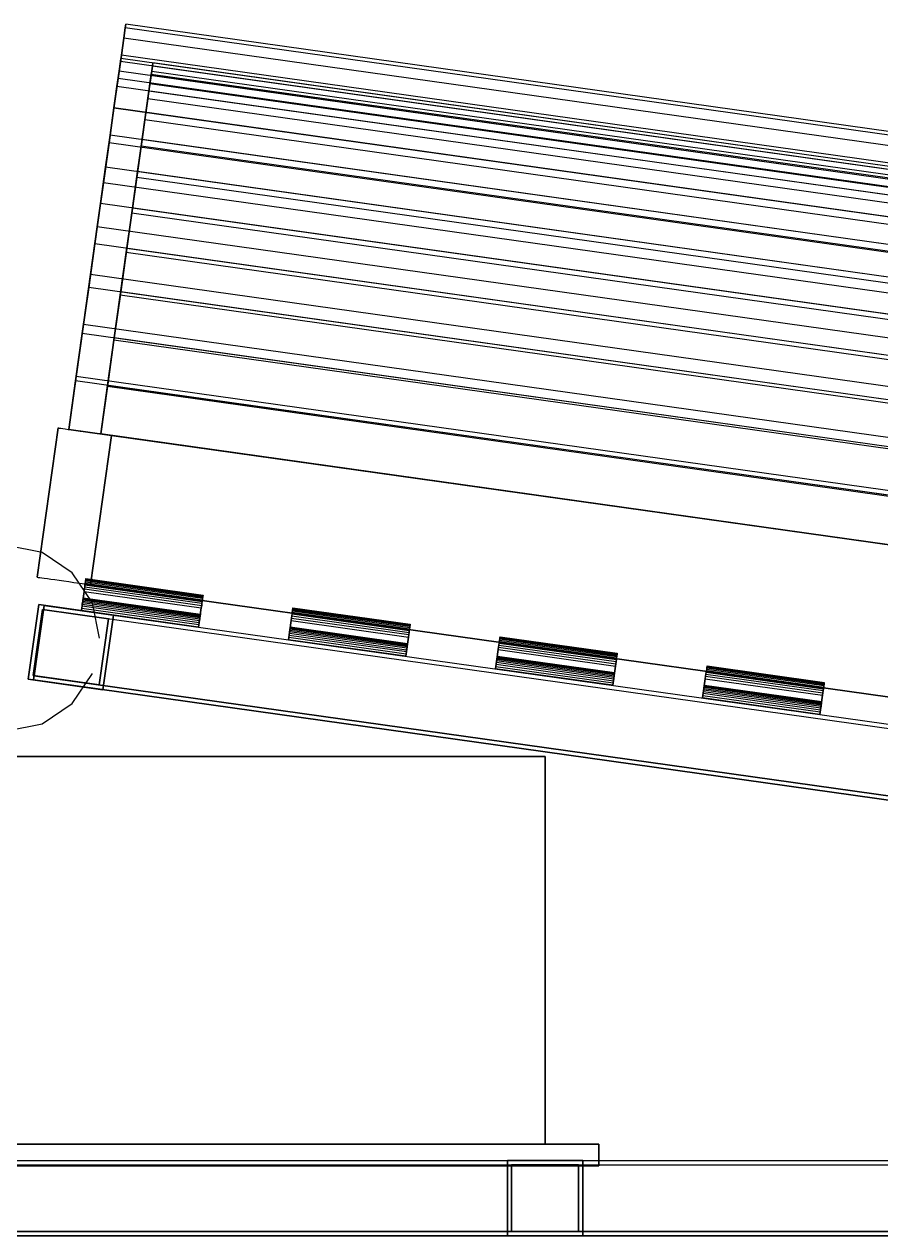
# Model space of a CAD drawing. Header units: millimetres. Extents: x -780 to 1354, y 6 to 1155.
# Drawn here: x 558 to 956, y 142 to 705 of the extents above; entities that cross this region are included whole.
import ezdxf

# ---------------------------------------------------------------- set-up
doc = ezdxf.new("R2010")
doc.units = ezdxf.units.MM
for name, color, linetype in [('B01', 7, 'Continuous'), ('B02', 7, 'Continuous'), ('B63', 7, 'Continuous'), ('C3', 7, 'Continuous'), ('E09', 7, 'Continuous'), ('E10', 7, 'Continuous'), ('EH1', 7, 'Continuous'), ('H010', 7, 'Continuous'), ('H011', 7, 'Continuous'), ('L010', 7, 'Continuous'), ('L011', 7, 'Continuous'), ('L020', 7, 'Continuous'), ('L1000', 7, 'Continuous'), ('L1001', 7, 'Continuous'), ('L1002', 7, 'Continuous'), ('L1003', 7, 'Continuous'), ('L200', 7, 'Continuous')]:
    doc.layers.add(name, color=color, linetype=linetype)

msp = doc.modelspace()

# ---------------------------------------------------------------- linework, layer by layer
at = {"layer": 'B01'}
for points in [[(-780, 177.5), (1280, 177.5)], [(-780, 177.5), (1280, 177.5)], [(-780, 175.5), (1280, 175.5)], [(-780, 175.5), (1280, 175.5)], [(-780, 144.5), (1280, 144.5)], [(1280, 144.5), (-780, 144.5)], [(1280, 142.5), (-780, 142.5)], [(-780, 142.5), (1280, 142.5)]]:
    msp.add_lwpolyline(points, dxfattribs=at)
at = {"layer": 'B02'}
for points in [[(-780, 177.5), (1280, 177.5)], [(-780, 177.5), (1280, 177.5)], [(-780, 175.5), (1280, 175.5)], [(-780, 175.5), (1280, 175.5)], [(-780, 144.5), (1280, 144.5)], [(1280, 144.5), (-780, 144.5)], [(1280, 142.5), (-780, 142.5)], [(-780, 142.5), (1280, 142.5)]]:
    msp.add_lwpolyline(points, dxfattribs=at)
at = {"layer": 'B63'}
for points in [[(782.5, 177.5), (782.5, 177.5)], [(782.5, 142.5), (782.5, 177.5)], [(782.5, 177.5), (782.5, 142.5)], [(782.5, 177.5), (817.5, 177.5)], [(817.5, 177.5), (782.5, 177.5)], [(784.5, 175.5), (784.5, 175.5)], [(815.5, 175.5), (784.5, 175.5)], [(784.5, 175.5), (815.5, 175.5)], [(784.5, 175.5), (784.5, 144.5)], [(784.5, 144.5), (784.5, 175.5)], [(815.5, 175.5), (815.5, 175.5)], [(815.5, 144.5), (815.5, 175.5)], [(815.5, 175.5), (815.5, 144.5)], [(817.5, 177.5), (817.5, 177.5)], [(817.5, 177.5), (817.5, 142.5)], [(817.5, 142.5), (817.5, 177.5)], [(782.5, 142.5), (782.5, 142.5)], [(817.5, 142.5), (782.5, 142.5)], [(782.5, 142.5), (817.5, 142.5)], [(784.5, 144.5), (784.5, 144.5)], [(784.5, 144.5), (815.5, 144.5)], [(815.5, 144.5), (784.5, 144.5)], [(815.5, 144.5), (815.5, 144.5)], [(817.5, 142.5), (817.5, 142.5)]]:
    msp.add_lwpolyline(points, dxfattribs=at)
at = {"layer": 'C3'}
for points in [[(604.99, 703.48), (604.31, 698.68)], [(604.31, 698.68), (604.99, 703.48)], [(605.21, 705.09), (604.99, 703.48)], [(604.99, 703.48), (605.21, 705.09)], [(1337.79, 600.49), (604.99, 703.48)], [(1337.79, 600.49), (604.99, 703.48)], [(1338.01, 602.1), (605.21, 705.09)], [(604.31, 698.68), (603.2, 690.77)], [(603.2, 690.77), (604.31, 698.68)], [(1337.11, 595.69), (604.31, 698.68)], [(1337.11, 595.69), (604.31, 698.68)], [(603.2, 690.77), (601.67, 679.88)], [(601.67, 679.88), (603.2, 690.77)], [(602.78, 687.77), (602.16, 683.37)], [(602.16, 683.37), (602.78, 687.77)], [(602.99, 689.25), (602.78, 687.77)], [(602.78, 687.77), (602.99, 689.25)], [(1335.58, 584.78), (602.78, 687.77)], [(1335.58, 584.78), (602.78, 687.77)], [(1335.79, 586.26), (602.99, 689.25)], [(1336, 587.78), (603.2, 690.77)], [(1336, 587.78), (603.2, 690.77)], [(602.16, 683.37), (601.14, 676.13)], [(601.14, 676.13), (602.16, 683.37)], [(1334.96, 580.39), (602.16, 683.37)], [(1334.96, 580.39), (602.16, 683.37)], [(601.14, 676.13), (599.74, 666.16)], [(599.74, 666.16), (601.14, 676.13)], [(601.67, 679.88), (599.75, 666.21)], [(599.75, 666.21), (601.67, 679.88)], [(1333.94, 573.14), (601.14, 676.13)], [(1333.94, 573.14), (601.14, 676.13)], [(1334.47, 576.89), (601.67, 679.88)], [(1334.47, 576.89), (601.67, 679.88)], [(599.75, 666.21), (597.47, 649.98)], [(597.47, 649.98), (599.75, 666.21)], [(599.74, 666.16), (597.98, 653.64)], [(597.98, 653.64), (599.74, 666.16)], [(1332.54, 563.17), (599.74, 666.16)], [(1332.54, 563.17), (599.74, 666.16)], [(1332.55, 563.22), (599.75, 666.21)], [(1332.55, 563.22), (599.75, 666.21)], [(597.98, 653.64), (595.89, 638.78)], [(595.89, 638.78), (597.98, 653.64)], [(1330.78, 550.65), (597.98, 653.64)], [(1330.78, 550.65), (597.98, 653.64)], [(597.47, 649.98), (594.87, 631.48)], [(594.87, 631.48), (597.47, 649.98)], [(1330.27, 546.99), (597.47, 649.98)], [(1330.27, 546.99), (597.47, 649.98)], [(595.89, 638.78), (593.51, 621.83)], [(593.51, 621.83), (595.89, 638.78)], [(1328.69, 535.79), (595.89, 638.78)], [(1328.69, 535.79), (595.89, 638.78)], [(594.87, 631.48), (591.99, 611.01)], [(591.99, 611.01), (594.87, 631.48)], [(1327.67, 528.49), (594.87, 631.48)], [(1327.67, 528.49), (594.87, 631.48)], [(593.51, 621.83), (590.88, 603.09)], [(590.88, 603.09), (593.51, 621.83)], [(1326.31, 518.84), (593.51, 621.83)], [(1326.31, 518.84), (593.51, 621.83)], [(591.99, 611.01), (588.89, 588.94)], [(588.89, 588.94), (591.99, 611.01)], [(1324.79, 508.03), (591.99, 611.01)], [(1324.79, 508.03), (591.99, 611.01)], [(590.88, 603.09), (588.04, 582.88)], [(588.04, 582.88), (590.88, 603.09)], [(1323.68, 500.1), (590.88, 603.09)], [(1323.68, 500.1), (590.88, 603.09)], [(588.89, 588.94), (585.62, 565.64)], [(585.62, 565.64), (588.89, 588.94)], [(1321.69, 485.95), (588.89, 588.94)], [(1321.69, 485.95), (588.89, 588.94)], [(588.04, 582.88), (585.04, 561.54)], [(585.04, 561.54), (588.04, 582.88)], [(1320.84, 479.89), (588.04, 582.88)], [(1320.84, 479.89), (588.04, 582.88)], [(585.62, 565.64), (582.22, 541.5)], [(582.22, 541.5), (585.62, 565.64)], [(1318.41, 462.65), (585.62, 565.64)], [(1318.41, 462.65), (585.62, 565.64)], [(585.04, 561.54), (581.93, 539.43)], [(581.93, 539.43), (585.04, 561.54)], [(1317.84, 458.55), (585.04, 561.54)], [(1317.84, 458.55), (585.04, 561.54)], [(582.22, 541.5), (578.77, 516.94)], [(578.77, 516.94), (582.22, 541.5)], [(1315.02, 438.51), (582.22, 541.5)], [(1315.02, 438.51), (582.22, 541.5)], [(581.93, 539.43), (578.77, 516.94)], [(578.77, 516.94), (581.93, 539.43)], [(1314.73, 436.44), (581.93, 539.43)], [(1314.73, 436.44), (581.93, 539.43)], [(578.77, 516.94), (1311.57, 413.95)], [(1311.57, 413.95), (578.77, 516.94)], [(1311.57, 413.95), (578.77, 516.94)], [(578.77, 516.94), (578.77, 516.94)], [(1311.57, 413.95), (578.77, 516.94)], [(578.77, 516.94), (578.77, 516.94)]]:
    msp.add_lwpolyline(points, dxfattribs=at)
at = {"layer": 'E09'}
for points in [[(825, 185), (475, 185)], [(475, 185), (825, 185)], [(825, 185), (825, 175)], [(825, 185), (825, 185)], [(825, 175), (825, 185)], [(475, 175), (825, 175)], [(825, 175), (475, 175)], [(825, 175), (825, 175)]]:
    msp.add_lwpolyline(points, dxfattribs=at)
at = {"layer": 'E10'}
for points in [[(800, 365), (500, 365)], [(500, 365), (800, 365)], [(800, 365), (800, 185)], [(800, 365), (800, 365)], [(800, 185), (800, 365)], [(500, 185), (800, 185)], [(800, 185), (500, 185)], [(800, 185), (800, 185)]]:
    msp.add_lwpolyline(points, dxfattribs=at)
at = {"layer": 'EH1'}
for points in [[(617.84, 687.16), (617.63, 685.68)], [(617.63, 685.68), (617.84, 687.16)], [(1114.01, 617.43), (617.84, 687.16)], [(617.02, 681.29), (616, 674.04)], [(616, 674.04), (617.02, 681.29)], [(617.08, 681.76), (616.48, 677.46)], [(616.48, 677.46), (617.08, 681.76)], [(617.63, 685.68), (617.02, 681.29)], [(617.02, 681.29), (617.63, 685.68)], [(1113.19, 611.55), (617.02, 681.29)], [(1113.19, 611.55), (617.02, 681.29)], [(617.28, 683.2), (617.08, 681.76)], [(617.08, 681.76), (617.28, 683.2)], [(1113.25, 612.02), (617.08, 681.76)], [(1113.25, 612.02), (617.08, 681.76)], [(1113.46, 613.46), (617.28, 683.2)], [(1113.81, 615.95), (617.63, 685.68)], [(1113.81, 615.95), (617.63, 685.68)], [(616.48, 677.46), (615.48, 670.38)], [(615.48, 670.38), (616.48, 677.46)], [(1112.65, 607.73), (616.48, 677.46)], [(1112.65, 607.73), (616.48, 677.46)], [(615.48, 670.38), (614.12, 660.64)], [(614.12, 660.64), (615.48, 670.38)], [(616, 674.04), (614.6, 664.07)], [(614.6, 664.07), (616, 674.04)], [(1111.66, 600.65), (615.48, 670.38)], [(1111.66, 600.65), (615.48, 670.38)], [(1112.17, 604.31), (616, 674.04)], [(1112.17, 604.31), (616, 674.04)], [(614.6, 664.07), (612.84, 651.55)], [(612.84, 651.55), (614.6, 664.07)], [(1110.77, 594.34), (614.6, 664.07)], [(1110.77, 594.34), (614.6, 664.07)], [(614.12, 660.64), (612.4, 648.41)], [(612.4, 648.41), (614.12, 660.64)], [(1110.29, 590.91), (614.12, 660.64)], [(1110.29, 590.91), (614.12, 660.64)], [(612.4, 648.41), (610.36, 633.89)], [(610.36, 633.89), (612.4, 648.41)], [(612.84, 651.55), (610.75, 636.69)], [(610.75, 636.69), (612.84, 651.55)], [(1108.57, 578.68), (612.4, 648.41)], [(1108.57, 578.68), (612.4, 648.41)], [(1109.01, 581.82), (612.84, 651.55)], [(1109.01, 581.82), (612.84, 651.55)], [(610.75, 636.69), (608.37, 619.75)], [(608.37, 619.75), (610.75, 636.69)], [(1106.92, 566.96), (610.75, 636.69)], [(1106.92, 566.96), (610.75, 636.69)], [(610.36, 633.89), (608.03, 617.33)], [(608.03, 617.33), (610.36, 633.89)], [(1106.53, 564.16), (610.36, 633.89)], [(1106.53, 564.16), (610.36, 633.89)], [(608.37, 619.75), (605.73, 601)], [(605.73, 601), (608.37, 619.75)], [(1104.54, 550.01), (608.37, 619.75)], [(1104.54, 550.01), (608.37, 619.75)], [(608.03, 617.33), (605.46, 599.02)], [(605.46, 599.02), (608.03, 617.33)], [(1104.2, 547.6), (608.03, 617.33)], [(1104.2, 547.6), (608.03, 617.33)], [(605.46, 599.02), (602.68, 579.27)], [(602.68, 579.27), (605.46, 599.02)], [(605.73, 601), (602.89, 580.79)], [(602.89, 580.79), (605.73, 601)], [(1101.63, 529.29), (605.46, 599.02)], [(1101.63, 529.29), (605.46, 599.02)], [(1101.91, 531.27), (605.73, 601)], [(1101.91, 531.27), (605.73, 601)], [(602.89, 580.79), (599.89, 559.45)], [(599.89, 559.45), (602.89, 580.79)], [(1099.06, 511.06), (602.89, 580.79)], [(1099.06, 511.06), (602.89, 580.79)], [(602.68, 579.27), (599.75, 558.42)], [(599.75, 558.42), (602.68, 579.27)], [(1098.85, 509.54), (602.68, 579.27)], [(1098.85, 509.54), (602.68, 579.27)], [(599.75, 558.42), (596.71, 536.83)], [(596.71, 536.83), (599.75, 558.42)], [(599.89, 559.45), (596.79, 537.34)], [(596.79, 537.34), (599.89, 559.45)], [(1095.92, 488.69), (599.75, 558.42)], [(1095.92, 488.69), (599.75, 558.42)], [(1096.06, 489.72), (599.89, 559.45)], [(1096.06, 489.72), (599.89, 559.45)], [(596.79, 537.34), (593.63, 514.85)], [(593.63, 514.85), (596.79, 537.34)], [(596.71, 536.83), (593.63, 514.85)], [(593.63, 514.85), (596.71, 536.83)], [(1092.89, 467.09), (596.71, 536.83)], [(1092.89, 467.09), (596.71, 536.83)], [(1092.96, 467.61), (596.79, 537.34)], [(1092.96, 467.61), (596.79, 537.34)], [(593.63, 514.85), (1089.8, 445.12)], [(1089.8, 445.12), (593.63, 514.85)], [(1089.8, 445.12), (593.63, 514.85)], [(593.63, 514.85), (593.63, 514.85)], [(1089.8, 445.12), (593.63, 514.85)], [(593.63, 514.85), (593.63, 514.85)]]:
    msp.add_lwpolyline(points, dxfattribs=at)
at = {"layer": 'H010'}
for points in [[(593, 420), (589.73, 436.46), (580.41, 450.41), (566.46, 459.73), (550, 463), (533.54, 459.73), (519.59, 450.41), (510.27, 436.46), (507, 420), (510.27, 403.54), (519.59, 389.59), (533.54, 380.27), (550, 377), (566.46, 380.27), (580.41, 389.59), (589.73, 403.54)], [(593, 420), (589.73, 436.46), (580.41, 450.41), (566.46, 459.73), (550, 463), (533.54, 459.73), (519.59, 450.41), (510.27, 436.46), (507, 420), (510.27, 403.54), (519.59, 389.59), (533.54, 380.27), (550, 377), (566.46, 380.27), (580.41, 389.59), (589.73, 403.54)], [(593, 420), (593, 420)]]:
    msp.add_lwpolyline(points, dxfattribs=at)
at = {"layer": 'H011'}
for points in [[(593, 420), (589.73, 436.46), (580.41, 450.41), (566.46, 459.73), (550, 463), (533.54, 459.73), (519.59, 450.41), (510.27, 436.46), (507, 420), (510.27, 403.54), (519.59, 389.59), (533.54, 380.27), (550, 377), (566.46, 380.27), (580.41, 389.59), (589.73, 403.54)], [(593, 420), (589.73, 436.46), (580.41, 450.41), (566.46, 459.73), (550, 463), (533.54, 459.73), (519.59, 450.41), (510.27, 436.46), (507, 420), (510.27, 403.54), (519.59, 389.59), (533.54, 380.27), (550, 377), (566.46, 380.27), (580.41, 389.59), (589.73, 403.54)], [(593, 420), (593, 420)]]:
    msp.add_lwpolyline(points, dxfattribs=at)
at = {"layer": 'L010'}
for points in [[(562.42, 400.58), (567.29, 435.24)], [(567.29, 435.24), (562.42, 400.58)], [(562.7, 402.56), (567.01, 433.26)], [(567.01, 433.26), (562.7, 402.56)], [(567.01, 433.26), (1329.52, 326.1)], [(567.01, 433.26), (1329.52, 326.1)], [(567.01, 433.26), (567.01, 433.26)], [(567.29, 435.24), (1329.8, 328.08)], [(567.29, 435.24), (1329.8, 328.08)], [(567.29, 435.24), (567.29, 435.24)], [(1324.92, 293.42), (562.42, 400.58)], [(562.42, 400.58), (1324.92, 293.42)], [(562.42, 400.58), (562.42, 400.58)], [(562.7, 402.56), (1325.2, 295.4)], [(1325.2, 295.4), (562.7, 402.56)], [(562.7, 402.56), (562.7, 402.56)]]:
    msp.add_lwpolyline(points, dxfattribs=at)
at = {"layer": 'L011'}
for points in [[(562.42, 400.58), (567.29, 435.24)], [(567.29, 435.24), (562.42, 400.58)], [(562.7, 402.56), (567.01, 433.26)], [(567.01, 433.26), (562.7, 402.56)], [(567.01, 433.26), (1329.52, 326.1)], [(567.01, 433.26), (1329.52, 326.1)], [(567.01, 433.26), (567.01, 433.26)], [(567.29, 435.24), (1329.8, 328.08)], [(567.29, 435.24), (1329.8, 328.08)], [(567.29, 435.24), (567.29, 435.24)], [(1324.92, 293.42), (562.42, 400.58)], [(562.42, 400.58), (1324.92, 293.42)], [(562.42, 400.58), (562.42, 400.58)], [(562.7, 402.56), (1325.2, 295.4)], [(1325.2, 295.4), (562.7, 402.56)], [(562.7, 402.56), (562.7, 402.56)]]:
    msp.add_lwpolyline(points, dxfattribs=at)
at = {"layer": 'L020'}
for points in [[(559.94, 400.93), (564.81, 435.59)], [(564.81, 435.59), (559.94, 400.93)], [(566.52, 433.33), (562.2, 402.63)], [(562.2, 402.63), (566.52, 433.33)], [(564.81, 435.59), (564.81, 435.59)], [(564.81, 435.59), (599.47, 430.72)], [(599.47, 430.72), (564.81, 435.59)], [(566.52, 433.33), (566.52, 433.33)], [(597.21, 429.02), (566.52, 433.33)], [(566.52, 433.33), (597.21, 429.02)], [(592.9, 398.32), (597.21, 429.02)], [(597.21, 429.02), (592.9, 398.32)], [(599.47, 430.72), (594.6, 396.06)], [(594.6, 396.06), (599.47, 430.72)], [(597.21, 429.02), (597.21, 429.02)], [(599.47, 430.72), (599.47, 430.72)], [(559.94, 400.93), (559.94, 400.93)], [(594.6, 396.06), (559.94, 400.93)], [(559.94, 400.93), (594.6, 396.06)], [(562.2, 402.63), (562.2, 402.63)], [(562.2, 402.63), (592.9, 398.32)], [(592.9, 398.32), (562.2, 402.63)], [(592.9, 398.32), (592.9, 398.32)], [(594.6, 396.06), (594.6, 396.06)]]:
    msp.add_lwpolyline(points, dxfattribs=at)
at = {"layer": 'L1000'}
for points in [[(586.17, 443.86), (586.3, 444.75)], [(586.3, 444.75), (586.17, 443.86)], [(586.3, 444.75), (586.41, 445.52)], [(586.41, 445.52), (586.3, 444.75)], [(586.3, 444.75), (640.76, 437.09)], [(586.3, 444.75), (640.76, 437.09)], [(586.41, 445.52), (586.5, 446.18)], [(586.5, 446.18), (586.41, 445.52)], [(586.41, 445.52), (640.87, 437.87)], [(586.41, 445.52), (640.87, 437.87)], [(586.5, 446.18), (586.57, 446.71)], [(586.57, 446.71), (586.5, 446.18)], [(586.5, 446.18), (640.96, 438.52)], [(586.5, 446.18), (640.96, 438.52)], [(586.57, 446.71), (586.63, 447.13)], [(586.63, 447.13), (586.57, 446.71)], [(586.57, 446.71), (641.04, 439.06)], [(586.57, 446.71), (641.04, 439.06)], [(586.63, 447.13), (586.67, 447.42)], [(586.67, 447.42), (586.63, 447.13)], [(586.63, 447.13), (641.1, 439.47)], [(586.63, 447.13), (641.1, 439.47)], [(586.67, 447.42), (586.7, 447.6)], [(586.7, 447.6), (586.67, 447.42)], [(586.67, 447.42), (641.14, 439.77)], [(586.67, 447.42), (641.14, 439.77)], [(586.7, 447.6), (586.71, 447.66)], [(586.71, 447.66), (586.7, 447.6)], [(586.7, 447.6), (641.16, 439.95)], [(586.7, 447.6), (641.16, 439.95)], [(586.71, 447.66), (641.17, 440.01)], [(584.62, 432.81), (585.87, 441.72)], [(585.87, 441.72), (584.62, 432.81)], [(585.87, 441.72), (586.03, 442.85)], [(586.03, 442.85), (585.87, 441.72)], [(585.87, 441.72), (640.34, 434.06)], [(585.87, 441.72), (640.34, 434.06)], [(586.03, 442.85), (586.17, 443.86)], [(586.17, 443.86), (586.03, 442.85)], [(586.03, 442.85), (640.5, 435.19)], [(586.03, 442.85), (640.5, 435.19)], [(586.17, 443.86), (640.64, 436.2)], [(586.17, 443.86), (640.64, 436.2)], [(641.04, 439.06), (640.96, 438.52)], [(640.96, 438.52), (641.04, 439.06)], [(641.1, 439.47), (641.04, 439.06)], [(641.04, 439.06), (641.1, 439.47)], [(641.14, 439.77), (641.1, 439.47)], [(641.1, 439.47), (641.14, 439.77)], [(641.16, 439.95), (641.14, 439.77)], [(641.14, 439.77), (641.16, 439.95)], [(641.17, 440.01), (641.16, 439.95)], [(641.16, 439.95), (641.17, 440.01)], [(584.62, 432.81), (584.78, 433.94)], [(584.78, 433.94), (584.62, 432.81)], [(584.78, 433.94), (584.92, 434.95)], [(584.92, 434.95), (584.78, 433.94)], [(584.78, 433.94), (639.24, 426.28)], [(584.78, 433.94), (639.24, 426.28)], [(584.92, 434.95), (585.05, 435.84)], [(585.05, 435.84), (584.92, 434.95)], [(584.92, 434.95), (639.38, 427.29)], [(584.92, 434.95), (639.38, 427.29)], [(585.05, 435.84), (585.15, 436.61)], [(585.15, 436.61), (585.05, 435.84)], [(585.05, 435.84), (639.51, 428.18)], [(585.05, 435.84), (639.51, 428.18)], [(585.15, 436.61), (585.25, 437.26)], [(585.25, 437.26), (585.15, 436.61)], [(585.15, 436.61), (639.62, 428.95)], [(585.15, 436.61), (639.62, 428.95)], [(585.25, 437.26), (585.32, 437.8)], [(585.32, 437.8), (585.25, 437.26)], [(585.25, 437.26), (639.71, 429.61)], [(585.25, 437.26), (639.71, 429.61)], [(585.32, 437.8), (585.38, 438.21)], [(585.38, 438.21), (585.32, 437.8)], [(585.32, 437.8), (639.79, 430.14)], [(585.32, 437.8), (639.79, 430.14)], [(585.38, 438.21), (585.42, 438.51)], [(585.42, 438.51), (585.38, 438.21)], [(585.38, 438.21), (639.84, 430.56)], [(585.38, 438.21), (639.84, 430.56)], [(585.42, 438.51), (585.45, 438.69)], [(585.45, 438.69), (585.42, 438.51)], [(585.42, 438.51), (639.89, 430.86)], [(585.42, 438.51), (639.89, 430.86)], [(585.45, 438.75), (639.92, 431.09)], [(585.45, 438.69), (585.45, 438.75)], [(585.45, 438.75), (585.45, 438.69)], [(585.45, 438.69), (639.91, 431.03)], [(585.45, 438.69), (639.91, 431.03)], [(640.34, 434.06), (639.08, 425.15)], [(639.08, 425.15), (640.34, 434.06)], [(640.5, 435.19), (640.34, 434.06)], [(640.34, 434.06), (640.5, 435.19)], [(640.64, 436.2), (640.5, 435.19)], [(640.5, 435.19), (640.64, 436.2)], [(640.76, 437.09), (640.64, 436.2)], [(640.64, 436.2), (640.76, 437.09)], [(640.87, 437.87), (640.76, 437.09)], [(640.76, 437.09), (640.87, 437.87)], [(640.96, 438.52), (640.87, 437.87)], [(640.87, 437.87), (640.96, 438.52)], [(639.08, 425.15), (584.62, 432.81)], [(584.62, 432.81), (639.08, 425.15)], [(639.51, 428.18), (639.38, 427.29)], [(639.38, 427.29), (639.51, 428.18)], [(639.62, 428.95), (639.51, 428.18)], [(639.51, 428.18), (639.62, 428.95)], [(639.71, 429.61), (639.62, 428.95)], [(639.62, 428.95), (639.71, 429.61)], [(639.79, 430.14), (639.71, 429.61)], [(639.71, 429.61), (639.79, 430.14)], [(639.84, 430.56), (639.79, 430.14)], [(639.79, 430.14), (639.84, 430.56)], [(639.89, 430.86), (639.84, 430.56)], [(639.84, 430.56), (639.89, 430.86)], [(639.91, 431.03), (639.89, 430.86)], [(639.89, 430.86), (639.91, 431.03)], [(639.92, 431.09), (639.91, 431.03)], [(639.91, 431.03), (639.92, 431.09)], [(639.24, 426.28), (639.08, 425.15)], [(639.08, 425.15), (639.24, 426.28)], [(639.38, 427.29), (639.24, 426.28)], [(639.24, 426.28), (639.38, 427.29)]]:
    msp.add_lwpolyline(points, dxfattribs=at)
at = {"layer": 'L1001'}
for points in [[(682.77, 433.19), (682.83, 433.61)], [(682.83, 433.61), (682.77, 433.19)], [(682.83, 433.61), (682.87, 433.9)], [(682.87, 433.9), (682.83, 433.61)], [(682.83, 433.61), (737.29, 425.95)], [(682.83, 433.61), (737.29, 425.95)], [(682.87, 433.9), (682.9, 434.08)], [(682.9, 434.08), (682.87, 433.9)], [(682.87, 433.9), (737.34, 426.25)], [(682.87, 433.9), (737.34, 426.25)], [(682.9, 434.14), (737.37, 426.49)], [(682.9, 434.08), (682.9, 434.14)], [(682.9, 434.14), (682.9, 434.08)], [(682.9, 434.08), (737.36, 426.43)], [(682.9, 434.08), (737.36, 426.43)], [(680.82, 419.29), (682.07, 428.2)], [(682.07, 428.2), (680.82, 419.29)], [(682.07, 428.2), (682.23, 429.33)], [(682.23, 429.33), (682.07, 428.2)], [(682.07, 428.2), (736.53, 420.54)], [(682.07, 428.2), (736.53, 420.54)], [(682.23, 429.33), (682.37, 430.34)], [(682.37, 430.34), (682.23, 429.33)], [(682.23, 429.33), (736.69, 421.67)], [(682.23, 429.33), (736.69, 421.67)], [(682.37, 430.34), (682.5, 431.23)], [(682.5, 431.23), (682.37, 430.34)], [(682.37, 430.34), (736.83, 422.68)], [(682.37, 430.34), (736.83, 422.68)], [(682.5, 431.23), (682.6, 432)], [(682.6, 432), (682.5, 431.23)], [(682.5, 431.23), (736.96, 423.58)], [(682.5, 431.23), (736.96, 423.58)], [(682.6, 432), (682.7, 432.66)], [(682.7, 432.66), (682.6, 432)], [(682.6, 432), (737.07, 424.35)], [(682.6, 432), (737.07, 424.35)], [(682.7, 432.66), (682.77, 433.19)], [(682.77, 433.19), (682.7, 432.66)], [(682.7, 432.66), (737.16, 425)], [(682.7, 432.66), (737.16, 425)], [(682.77, 433.19), (737.24, 425.54)], [(682.77, 433.19), (737.24, 425.54)], [(681.12, 421.43), (681.24, 422.32)], [(681.24, 422.32), (681.12, 421.43)], [(681.24, 422.32), (681.35, 423.09)], [(681.35, 423.09), (681.24, 422.32)], [(681.24, 422.32), (735.71, 414.66)], [(681.24, 422.32), (735.71, 414.66)], [(681.35, 423.09), (681.44, 423.74)], [(681.44, 423.74), (681.35, 423.09)], [(681.35, 423.09), (735.82, 415.44)], [(681.35, 423.09), (735.82, 415.44)], [(681.44, 423.74), (681.52, 424.28)], [(681.52, 424.28), (681.44, 423.74)], [(681.44, 423.74), (735.91, 416.09)], [(681.44, 423.74), (735.91, 416.09)], [(681.52, 424.28), (681.58, 424.69)], [(681.58, 424.69), (681.52, 424.28)], [(681.52, 424.28), (735.98, 416.62)], [(681.52, 424.28), (735.98, 416.62)], [(681.58, 424.69), (681.62, 424.99)], [(681.62, 424.99), (681.58, 424.69)], [(681.58, 424.69), (736.04, 417.04)], [(681.58, 424.69), (736.04, 417.04)], [(681.62, 424.99), (681.64, 425.17)], [(681.64, 425.17), (681.62, 424.99)], [(681.62, 424.99), (736.08, 417.34)], [(681.62, 424.99), (736.08, 417.34)], [(681.64, 425.17), (681.65, 425.23)], [(681.65, 425.23), (681.64, 425.17)], [(681.64, 425.17), (736.11, 417.51)], [(681.64, 425.17), (736.11, 417.51)], [(681.65, 425.23), (736.12, 417.57)], [(736.83, 422.68), (736.69, 421.67)], [(736.69, 421.67), (736.83, 422.68)], [(736.96, 423.58), (736.83, 422.68)], [(736.83, 422.68), (736.96, 423.58)], [(737.07, 424.35), (736.96, 423.58)], [(736.96, 423.58), (737.07, 424.35)], [(737.16, 425), (737.07, 424.35)], [(737.07, 424.35), (737.16, 425)], [(737.24, 425.54), (737.16, 425)], [(737.16, 425), (737.24, 425.54)], [(737.29, 425.95), (737.24, 425.54)], [(737.24, 425.54), (737.29, 425.95)], [(737.34, 426.25), (737.29, 425.95)], [(737.29, 425.95), (737.34, 426.25)], [(737.36, 426.43), (737.34, 426.25)], [(737.34, 426.25), (737.36, 426.43)], [(737.37, 426.49), (737.36, 426.43)], [(737.36, 426.43), (737.37, 426.49)], [(680.82, 419.29), (680.98, 420.42)], [(680.98, 420.42), (680.82, 419.29)], [(735.28, 411.63), (680.82, 419.29)], [(680.82, 419.29), (735.28, 411.63)], [(680.98, 420.42), (681.12, 421.43)], [(681.12, 421.43), (680.98, 420.42)], [(680.98, 420.42), (735.44, 412.76)], [(680.98, 420.42), (735.44, 412.76)], [(681.12, 421.43), (735.58, 413.77)], [(681.12, 421.43), (735.58, 413.77)], [(736.53, 420.54), (735.28, 411.63)], [(735.28, 411.63), (736.53, 420.54)], [(735.98, 416.62), (735.91, 416.09)], [(735.91, 416.09), (735.98, 416.62)], [(736.04, 417.04), (735.98, 416.62)], [(735.98, 416.62), (736.04, 417.04)], [(736.08, 417.34), (736.04, 417.04)], [(736.04, 417.04), (736.08, 417.34)], [(736.11, 417.51), (736.08, 417.34)], [(736.08, 417.34), (736.11, 417.51)], [(736.12, 417.57), (736.11, 417.51)], [(736.11, 417.51), (736.12, 417.57)], [(736.69, 421.67), (736.53, 420.54)], [(736.53, 420.54), (736.69, 421.67)], [(735.44, 412.76), (735.28, 411.63)], [(735.28, 411.63), (735.44, 412.76)], [(735.58, 413.77), (735.44, 412.76)], [(735.44, 412.76), (735.58, 413.77)], [(735.71, 414.66), (735.58, 413.77)], [(735.58, 413.77), (735.71, 414.66)], [(735.82, 415.44), (735.71, 414.66)], [(735.71, 414.66), (735.82, 415.44)], [(735.91, 416.09), (735.82, 415.44)], [(735.82, 415.44), (735.91, 416.09)]]:
    msp.add_lwpolyline(points, dxfattribs=at)
at = {"layer": 'L1002'}
for points in [[(778.43, 415.81), (778.57, 416.82)], [(778.57, 416.82), (778.43, 415.81)], [(778.57, 416.82), (778.69, 417.71)], [(778.69, 417.71), (778.57, 416.82)], [(778.57, 416.82), (833.03, 409.16)], [(778.57, 416.82), (833.03, 409.16)], [(778.69, 417.71), (778.8, 418.48)], [(778.8, 418.48), (778.69, 417.71)], [(778.69, 417.71), (833.16, 410.06)], [(778.69, 417.71), (833.16, 410.06)], [(778.8, 418.48), (778.89, 419.14)], [(778.89, 419.14), (778.8, 418.48)], [(778.8, 418.48), (833.27, 410.83)], [(778.8, 418.48), (833.27, 410.83)], [(778.89, 419.14), (778.97, 419.67)], [(778.97, 419.67), (778.89, 419.14)], [(778.89, 419.14), (833.36, 411.48)], [(778.89, 419.14), (833.36, 411.48)], [(778.97, 419.67), (779.03, 420.09)], [(779.03, 420.09), (778.97, 419.67)], [(778.97, 419.67), (833.43, 412.02)], [(778.97, 419.67), (833.43, 412.02)], [(779.03, 420.09), (779.07, 420.38)], [(779.07, 420.38), (779.03, 420.09)], [(779.03, 420.09), (833.49, 412.43)], [(779.03, 420.09), (833.49, 412.43)], [(779.07, 420.38), (779.09, 420.56)], [(779.09, 420.56), (779.07, 420.38)], [(779.07, 420.38), (833.53, 412.73)], [(779.07, 420.38), (833.53, 412.73)], [(779.09, 420.56), (779.1, 420.62)], [(779.1, 420.62), (779.09, 420.56)], [(779.09, 420.56), (833.56, 412.91)], [(779.09, 420.56), (833.56, 412.91)], [(779.1, 420.62), (833.57, 412.97)], [(777.01, 405.77), (778.27, 414.68)], [(778.27, 414.68), (777.01, 405.77)], [(777.64, 410.22), (777.72, 410.76)], [(777.72, 410.76), (777.64, 410.22)], [(777.72, 410.76), (777.77, 411.17)], [(777.77, 411.17), (777.72, 410.76)], [(777.72, 410.76), (832.18, 403.1)], [(777.72, 410.76), (832.18, 403.1)], [(777.77, 411.17), (777.82, 411.47)], [(777.82, 411.47), (777.77, 411.17)], [(777.77, 411.17), (832.24, 403.52)], [(777.77, 411.17), (832.24, 403.52)], [(777.82, 411.47), (777.84, 411.65)], [(777.84, 411.65), (777.82, 411.47)], [(777.82, 411.47), (832.28, 403.82)], [(777.82, 411.47), (832.28, 403.82)], [(777.84, 411.65), (777.85, 411.71)], [(777.85, 411.71), (777.84, 411.65)], [(777.84, 411.65), (832.31, 403.99)], [(777.84, 411.65), (832.31, 403.99)], [(777.85, 411.71), (832.31, 404.05)], [(778.27, 414.68), (778.43, 415.81)], [(778.43, 415.81), (778.27, 414.68)], [(778.27, 414.68), (832.73, 407.03)], [(778.27, 414.68), (832.73, 407.03)], [(778.43, 415.81), (832.89, 408.15)], [(778.43, 415.81), (832.89, 408.15)], [(833.27, 410.83), (833.16, 410.06)], [(833.16, 410.06), (833.27, 410.83)], [(833.36, 411.48), (833.27, 410.83)], [(833.27, 410.83), (833.36, 411.48)], [(833.43, 412.02), (833.36, 411.48)], [(833.36, 411.48), (833.43, 412.02)], [(833.49, 412.43), (833.43, 412.02)], [(833.43, 412.02), (833.49, 412.43)], [(833.53, 412.73), (833.49, 412.43)], [(833.49, 412.43), (833.53, 412.73)], [(833.56, 412.91), (833.53, 412.73)], [(833.53, 412.73), (833.56, 412.91)], [(833.57, 412.97), (833.56, 412.91)], [(833.56, 412.91), (833.57, 412.97)], [(777.01, 405.77), (777.17, 406.9)], [(777.17, 406.9), (777.01, 405.77)], [(831.48, 398.11), (777.01, 405.77)], [(777.01, 405.77), (831.48, 398.11)], [(777.17, 406.9), (777.31, 407.91)], [(777.31, 407.91), (777.17, 406.9)], [(777.17, 406.9), (831.64, 399.24)], [(777.17, 406.9), (831.64, 399.24)], [(777.31, 407.91), (777.44, 408.8)], [(777.44, 408.8), (777.31, 407.91)], [(777.31, 407.91), (831.78, 400.25)], [(777.31, 407.91), (831.78, 400.25)], [(777.44, 408.8), (777.55, 409.57)], [(777.55, 409.57), (777.44, 408.8)], [(777.44, 408.8), (831.9, 401.14)], [(777.44, 408.8), (831.9, 401.14)], [(777.55, 409.57), (777.64, 410.22)], [(777.64, 410.22), (777.55, 409.57)], [(777.55, 409.57), (832.01, 401.92)], [(777.55, 409.57), (832.01, 401.92)], [(777.64, 410.22), (832.11, 402.57)], [(777.64, 410.22), (832.11, 402.57)], [(832.73, 407.03), (831.48, 398.11)], [(831.48, 398.11), (832.73, 407.03)], [(832.89, 408.15), (832.73, 407.03)], [(832.73, 407.03), (832.89, 408.15)], [(833.03, 409.16), (832.89, 408.15)], [(832.89, 408.15), (833.03, 409.16)], [(833.16, 410.06), (833.03, 409.16)], [(833.03, 409.16), (833.16, 410.06)], [(831.78, 400.25), (831.64, 399.24)], [(831.64, 399.24), (831.78, 400.25)], [(831.9, 401.14), (831.78, 400.25)], [(831.78, 400.25), (831.9, 401.14)], [(832.01, 401.92), (831.9, 401.14)], [(831.9, 401.14), (832.01, 401.92)], [(832.11, 402.57), (832.01, 401.92)], [(832.01, 401.92), (832.11, 402.57)], [(832.18, 403.1), (832.11, 402.57)], [(832.11, 402.57), (832.18, 403.1)], [(832.24, 403.52), (832.18, 403.1)], [(832.18, 403.1), (832.24, 403.52)], [(832.28, 403.82), (832.24, 403.52)], [(832.24, 403.52), (832.28, 403.82)], [(832.31, 403.99), (832.28, 403.82)], [(832.28, 403.82), (832.31, 403.99)], [(832.31, 404.05), (832.31, 403.99)], [(832.31, 403.99), (832.31, 404.05)], [(831.64, 399.24), (831.48, 398.11)], [(831.48, 398.11), (831.64, 399.24)]]:
    msp.add_lwpolyline(points, dxfattribs=at)
at = {"layer": 'L1003'}
for points in [[(875, 404.96), (875.09, 405.62)], [(875.09, 405.62), (875, 404.96)], [(875.09, 405.62), (875.17, 406.15)], [(875.17, 406.15), (875.09, 405.62)], [(875.09, 405.62), (929.56, 397.96)], [(875.09, 405.62), (929.56, 397.96)], [(875.17, 406.15), (875.22, 406.57)], [(875.22, 406.57), (875.17, 406.15)], [(875.17, 406.15), (929.63, 398.5)], [(875.17, 406.15), (929.63, 398.5)], [(875.22, 406.57), (875.27, 406.86)], [(875.27, 406.86), (875.22, 406.57)], [(875.22, 406.57), (929.69, 398.91)], [(875.22, 406.57), (929.69, 398.91)], [(875.27, 406.86), (875.29, 407.04)], [(875.29, 407.04), (875.27, 406.86)], [(875.27, 406.86), (929.73, 399.21)], [(875.27, 406.86), (929.73, 399.21)], [(875.29, 407.04), (875.3, 407.1)], [(875.3, 407.1), (875.29, 407.04)], [(875.29, 407.04), (929.76, 399.39)], [(875.29, 407.04), (929.76, 399.39)], [(875.3, 407.1), (929.76, 399.45)], [(873.21, 392.25), (874.46, 401.16)], [(874.46, 401.16), (873.21, 392.25)], [(874.46, 401.16), (874.62, 402.29)], [(874.62, 402.29), (874.46, 401.16)], [(874.46, 401.16), (928.93, 393.51)], [(874.46, 401.16), (928.93, 393.51)], [(874.62, 402.29), (874.76, 403.3)], [(874.76, 403.3), (874.62, 402.29)], [(874.62, 402.29), (929.09, 394.63)], [(874.62, 402.29), (929.09, 394.63)], [(874.76, 403.3), (874.89, 404.19)], [(874.89, 404.19), (874.76, 403.3)], [(874.76, 403.3), (929.23, 395.64)], [(874.76, 403.3), (929.23, 395.64)], [(874.89, 404.19), (875, 404.96)], [(875, 404.96), (874.89, 404.19)], [(874.89, 404.19), (929.35, 396.54)], [(874.89, 404.19), (929.35, 396.54)], [(875, 404.96), (929.46, 397.31)], [(875, 404.96), (929.46, 397.31)], [(929.76, 399.45), (929.76, 399.39)], [(929.76, 399.39), (929.76, 399.45)], [(873.37, 393.38), (873.51, 394.39)], [(873.51, 394.39), (873.37, 393.38)], [(873.51, 394.39), (873.64, 395.28)], [(873.64, 395.28), (873.51, 394.39)], [(873.51, 394.39), (927.98, 386.73)], [(873.51, 394.39), (927.98, 386.73)], [(873.64, 395.28), (873.75, 396.05)], [(873.75, 396.05), (873.64, 395.28)], [(873.64, 395.28), (928.1, 387.62)], [(873.64, 395.28), (928.1, 387.62)], [(873.75, 396.05), (873.84, 396.7)], [(873.84, 396.7), (873.75, 396.05)], [(873.75, 396.05), (928.21, 388.4)], [(873.75, 396.05), (928.21, 388.4)], [(873.84, 396.7), (873.91, 397.24)], [(873.91, 397.24), (873.84, 396.7)], [(873.84, 396.7), (928.3, 389.05)], [(873.84, 396.7), (928.3, 389.05)], [(873.91, 397.24), (873.97, 397.65)], [(873.97, 397.65), (873.91, 397.24)], [(873.91, 397.24), (928.38, 389.58)], [(873.91, 397.24), (928.38, 389.58)], [(873.97, 397.65), (874.01, 397.95)], [(874.01, 397.95), (873.97, 397.65)], [(873.97, 397.65), (928.44, 390)], [(873.97, 397.65), (928.44, 390)], [(874.01, 397.95), (874.04, 398.13)], [(874.04, 398.13), (874.01, 397.95)], [(874.01, 397.95), (928.48, 390.3)], [(874.01, 397.95), (928.48, 390.3)], [(874.04, 398.13), (874.05, 398.19)], [(874.05, 398.19), (874.04, 398.13)], [(874.04, 398.13), (928.5, 390.48)], [(874.04, 398.13), (928.5, 390.48)], [(874.05, 398.19), (928.51, 390.53)], [(929.09, 394.63), (928.93, 393.51)], [(928.93, 393.51), (929.09, 394.63)], [(929.23, 395.64), (929.09, 394.63)], [(929.09, 394.63), (929.23, 395.64)], [(929.35, 396.54), (929.23, 395.64)], [(929.23, 395.64), (929.35, 396.54)], [(929.46, 397.31), (929.35, 396.54)], [(929.35, 396.54), (929.46, 397.31)], [(929.56, 397.96), (929.46, 397.31)], [(929.46, 397.31), (929.56, 397.96)], [(929.63, 398.5), (929.56, 397.96)], [(929.56, 397.96), (929.63, 398.5)], [(929.69, 398.91), (929.63, 398.5)], [(929.63, 398.5), (929.69, 398.91)], [(929.73, 399.21), (929.69, 398.91)], [(929.69, 398.91), (929.73, 399.21)], [(929.76, 399.39), (929.73, 399.21)], [(929.73, 399.21), (929.76, 399.39)], [(873.21, 392.25), (873.37, 393.38)], [(873.37, 393.38), (873.21, 392.25)], [(927.68, 384.59), (873.21, 392.25)], [(873.21, 392.25), (927.68, 384.59)], [(873.37, 393.38), (927.84, 385.72)], [(873.37, 393.38), (927.84, 385.72)], [(928.93, 393.51), (927.68, 384.59)], [(927.68, 384.59), (928.93, 393.51)], [(928.21, 388.4), (928.1, 387.62)], [(928.1, 387.62), (928.21, 388.4)], [(928.3, 389.05), (928.21, 388.4)], [(928.21, 388.4), (928.3, 389.05)], [(928.38, 389.58), (928.3, 389.05)], [(928.3, 389.05), (928.38, 389.58)], [(928.44, 390), (928.38, 389.58)], [(928.38, 389.58), (928.44, 390)], [(928.48, 390.3), (928.44, 390)], [(928.44, 390), (928.48, 390.3)], [(928.5, 390.48), (928.48, 390.3)], [(928.48, 390.3), (928.5, 390.48)], [(928.51, 390.53), (928.5, 390.48)], [(928.5, 390.48), (928.51, 390.53)], [(927.84, 385.72), (927.68, 384.59)], [(927.68, 384.59), (927.84, 385.72)], [(927.98, 386.73), (927.84, 385.72)], [(927.84, 385.72), (927.98, 386.73)], [(928.1, 387.62), (927.98, 386.73)], [(927.98, 386.73), (928.1, 387.62)]]:
    msp.add_lwpolyline(points, dxfattribs=at)
at = {"layer": 'L200'}
for points in [[(564.08, 448.32), (573.82, 517.64)], [(573.82, 517.64), (564.08, 448.32)], [(573.82, 517.64), (573.82, 517.64)], [(573.82, 517.64), (573.96, 517.62), (574.36, 517.56), (575.03, 517.46), (575.96, 517.33), (577.14, 517.17), (578.55, 516.97), (580.18, 516.74), (582.01, 516.48), (584.03, 516.2), (586.2, 515.9), (588.51, 515.57), (590.93, 515.23), (593.43, 514.88), (595.99, 514.52), (598.58, 514.16)], [(573.82, 517.64), (573.96, 517.62), (574.36, 517.56), (575.03, 517.46), (575.96, 517.33), (577.14, 517.17), (578.55, 516.97), (580.18, 516.74), (582.01, 516.48), (584.03, 516.2), (586.2, 515.9), (588.51, 515.57), (590.93, 515.23), (593.43, 514.88), (595.99, 514.52), (598.58, 514.16)], [(588.83, 444.84), (598.58, 514.16)], [(598.58, 514.16), (588.83, 444.84)], [(598.58, 514.16), (1321.47, 412.56)], [(1321.47, 412.56), (598.58, 514.16)], [(564.08, 448.32), (564.08, 448.32)], [(564.08, 448.32), (564.21, 448.3), (564.62, 448.24), (565.29, 448.15), (566.22, 448.02), (567.39, 447.85), (568.81, 447.65), (570.44, 447.42), (572.27, 447.17), (574.28, 446.88), (576.46, 446.58), (578.77, 446.25), (581.18, 445.91), (583.69, 445.56), (586.25, 445.2), (588.83, 444.84)], [(564.08, 448.32), (564.21, 448.3), (564.62, 448.24), (565.29, 448.15), (566.22, 448.02), (567.39, 447.85), (568.81, 447.65), (570.44, 447.42), (572.27, 447.17), (574.28, 446.88), (576.46, 446.58), (578.77, 446.25), (581.18, 445.91), (583.69, 445.56), (586.25, 445.2), (588.83, 444.84)], [(1311.73, 343.24), (588.83, 444.84)], [(588.83, 444.84), (1311.73, 343.24)]]:
    msp.add_lwpolyline(points, dxfattribs=at)

doc.saveas('drawing.dxf')
